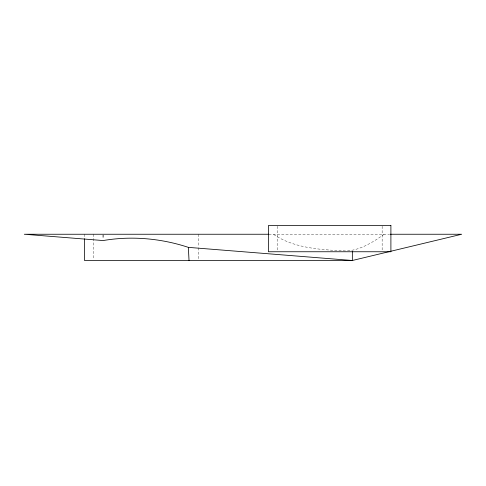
<?xml version="1.0" encoding="UTF-8"?>
<svg xmlns="http://www.w3.org/2000/svg" width="486" height="486" viewBox="0 0 486 486"><rect width="100%" height="100%" fill="white"/><g stroke="black" fill="none" stroke-linecap="round" stroke-linejoin="round"><path stroke-width="0.36" stroke-dasharray="2.43 1.82" d="M384.153 234.246C373.345 241.973 360.46 250.108 346.883 250.885M268.813 234.246L389.426 234.246M345.516 250.946C321.252 249.804 293.987 248.37 273.369 234.246M382.154 226.257L382.154 251.001M277.178 226.257L277.178 251.001M198.221 234.246L198.221 246.991M198.221 247.745L198.221 259.743M103.117 234.951L103.117 239.148M103.002 234.945L103.002 239.142M93.245 234.246L93.245 259.743M84.497 234.246L84.497 237.994"/><path stroke-width="0.73" d="M268.813 234.246L24.3 234.246L103.117 240.552C131.457 235.71 161.085 238.347 188.349 247.368L352.35 260.49L461.7 234.246L390.173 234.246M188.349 247.368L189.03 260.49M352.35 251.402L352.35 260.49L84.497 260.49L84.497 238.748M390.902 225.51L268.43 225.51L268.43 251.754L390.902 251.754L390.902 225.51"/></g></svg>
